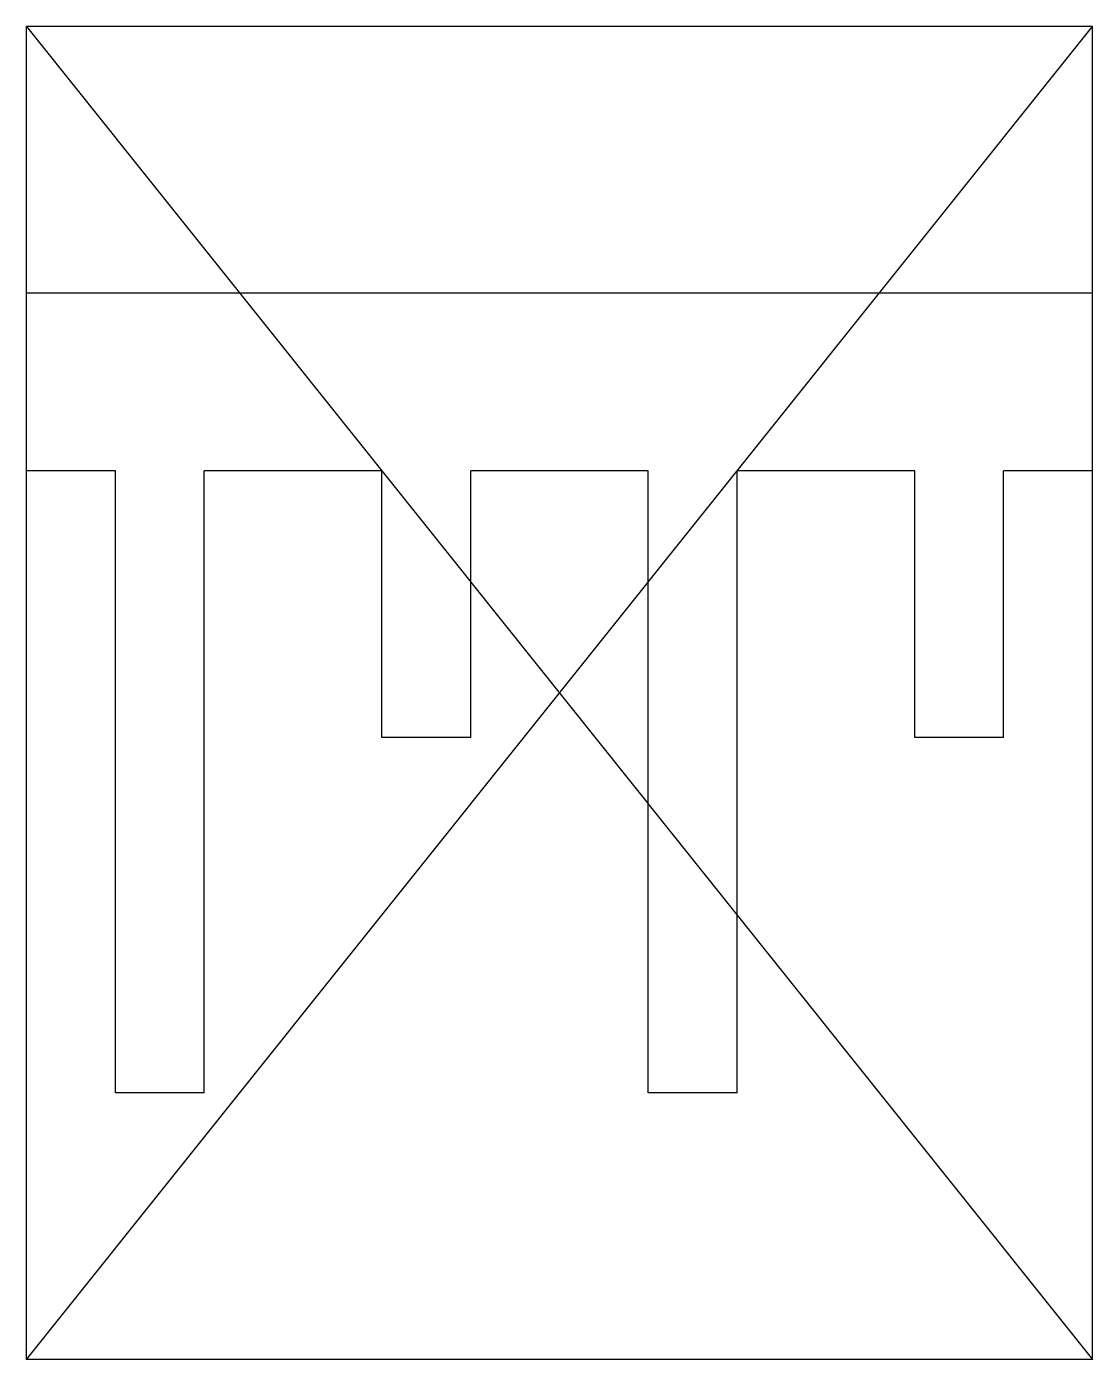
# Model space of a CAD drawing. Header units: metres. Extents: x 0 to 1.2, y 0 to 1.5.
import ezdxf

# ---------------------------------------------------------------- set-up
doc = ezdxf.new("R2010")
doc.units = ezdxf.units.M
doc.header["$LTSCALE"] = 0.2

msp = doc.modelspace()

# ---------------------------------------------------------------- linework, layer by layer
for p, q in [((1.2, 1.5), (0, 1.5)), ((0, 0), (0, 1.5)), ((1.2, 0), (1.2, 1.5)), ((1.2, 1.2), (0, 1.2)), ((0.1, 1), (0, 1)), ((0.1, 0.3), (0.1, 1)), ((0.2, 0.3), (0.2, 1)), ((0.4, 1), (0.2, 1)), ((0.4, 0.7), (0.4, 1)), ((0.5, 0.7), (0.5, 1)), ((0.7, 1), (0.5, 1)), ((0.7, 0.3), (0.7, 1)), ((0.8, 0.3), (0.8, 1)), ((1, 1), (0.8, 1)), ((1, 0.7), (1, 1)), ((1.2, 1), (1.1, 1)), ((1.1, 0.7), (1.1, 1)), ((0.5, 0.7), (0.4, 0.7)), ((1.1, 0.7), (1, 0.7)), ((0.2, 0.3), (0.1, 0.3)), ((0.8, 0.3), (0.7, 0.3)), ((1.2, 0), (0, 0))]:
    msp.add_line(p, q)
for points in [[(0, 0), (1.2, 1.5)], [(0, 1.5), (1.2, 0)]]:
    msp.add_lwpolyline(points)

doc.saveas('drawing.dxf')
